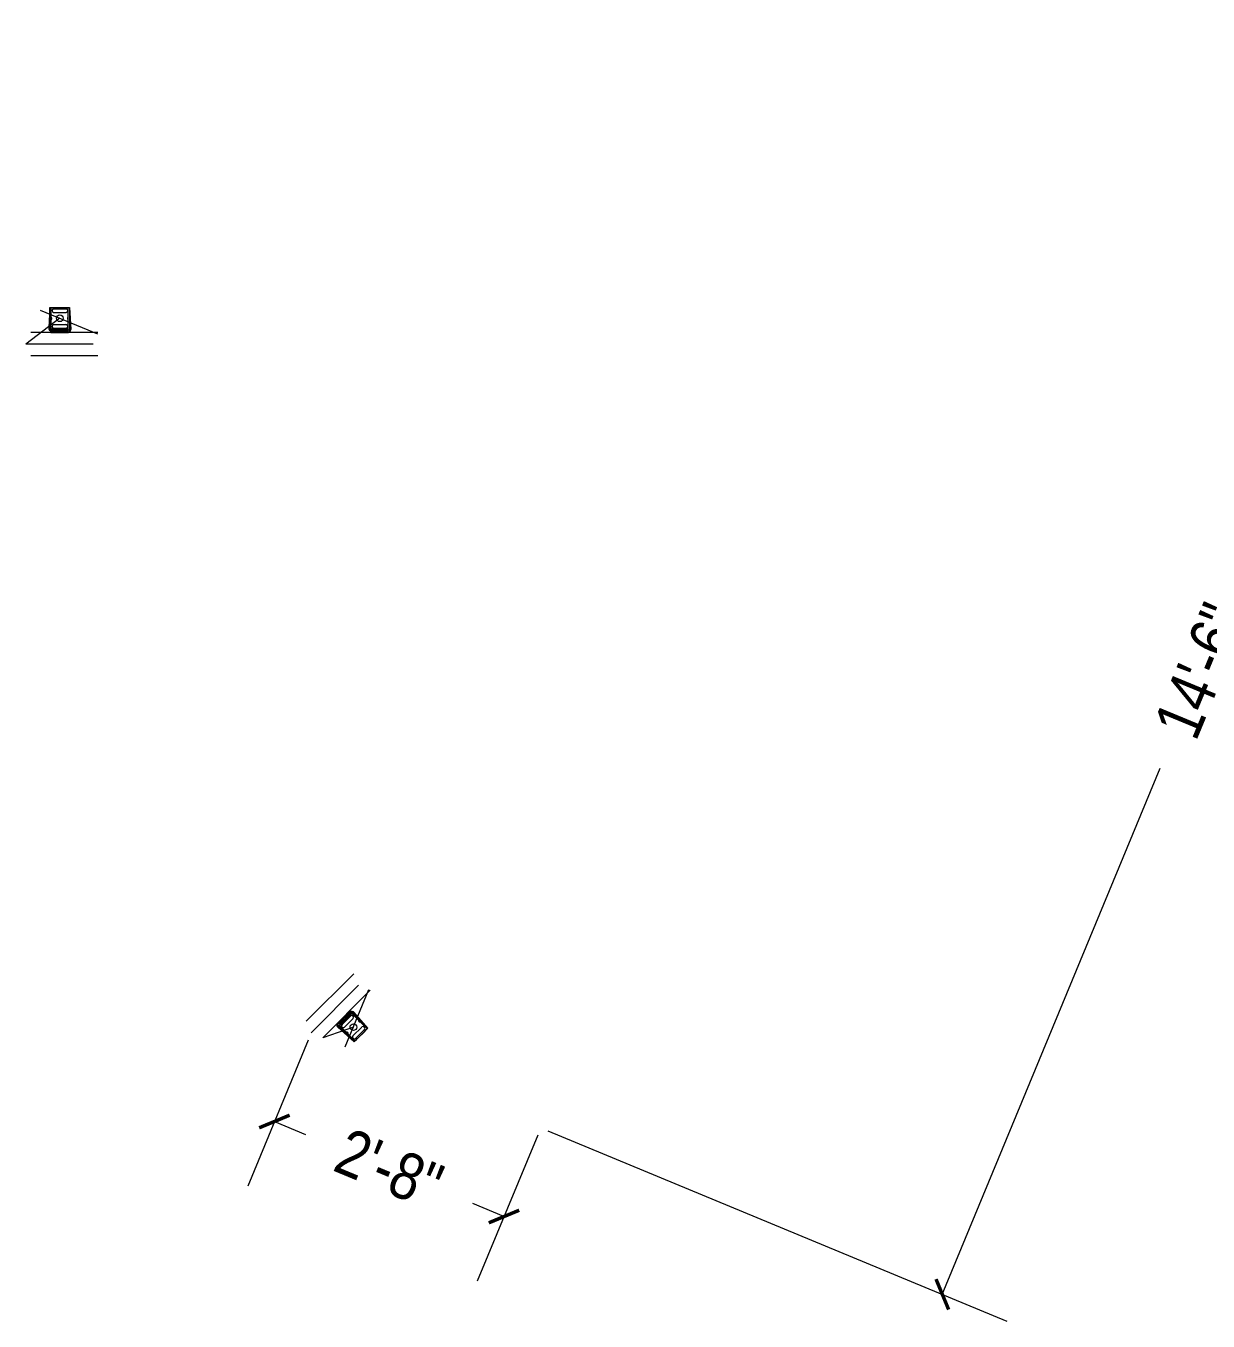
# Model space of a CAD drawing. Header units: inches. Extents: x 22832 to 50984, y 11340 to 27275.
# Drawn here: x 23390.6 to 23542.9, y 13772.5 to 13939.3 of the extents above; entities that cross this region are included whole.
import ezdxf

# ---------------------------------------------------------------- set-up
doc = ezdxf.new("R2010")
doc.units = ezdxf.units.IN
doc.header["$MEASUREMENT"] = 0
doc.layers.get('0').update_dxf_attribs({"color": 8, "lineweight": 9})
doc.layers.add('DIMENSIONS', color=3, linetype='Continuous')
doc.layers.add('FOUNDATION', color=7, linetype='Continuous', lineweight=30)
doc.styles.add('ARCHENTLTD', font='technical.ttf', dxfattribs={"height": 6})
doc.dimstyles.new('ARCHENTLTD', dxfattribs={"dimscale": 0.05, "dimtxt": 6, "dimasz": 3, "dimexe": 9, "dimexo": 1, "dimgap": 2.5, "dimtad": 0, "dimdec": 1, "dimzin": 1, "dimdsep": 46, "dimlunit": 4, "dimtxsty": 'ARCHENTLTD', "dimblk": 'ARCHTICK', "dimcen": 6, "dimclrd": 256, "dimclre": 256, "dimclrt": 256, "dimazin": 0, "dimtfac": 1, "dimtdec": 1, "dimtofl": 0, "dimtmove": 1, "dimatfit": 3, "dimldrblk": 'ARCHTICK', "dimfxl": 1, "dimfrac": 2, "dimtolj": 1, "dimtzin": 0, "dimlwd": 9, "dimlwe": 9, "dimarcsym": 0})

# ---------------------------------------------------------------- blocks, each defined once
blk = doc.blocks.new('_ArchTick')
at = {"color": 0, "linetype": 'ByBlock', "const_width": 0.15}
blk.add_lwpolyline([(-0.5, -0.5), (0.5, 0.5)], dxfattribs=at)
blk = doc.blocks.new('*D20')
at = {"layer": 'DIMENSIONS', "lineweight": 9}
for p, q in [((23524.33, 13957.58), (23583.46, 13933.09)), ((23575.14, 13936.53), (23547.08, 13868.78)), ((23508.62, 13775.94), (23536.68, 13843.69)), ((23457.81, 13796.99), (23516.94, 13772.5))]:
    blk.add_line(p, q, dxfattribs=at)
at = {"layer": 'DIMENSIONS', "lineweight": 9, "xscale": 3, "yscale": 3, "zscale": 3}
for p, rotation in [((23575.14, 13936.53), 67.50000000000088), ((23508.62, 13775.94), 247.5000000000009)]:
    blk.add_blockref('_ArchTick', p, dxfattribs=dict(at, rotation=rotation))
at = {"layer": 'DIMENSIONS', "lineweight": 9, "insert": (23541.88, 13856.24), "char_height": 6, "attachment_point": 5, "rotation": 67.5, "style": 'ARCHENTLTD'}
blk.add_mtext('\\A1;14\'-6"', dxfattribs=at)
blk = doc.blocks.new('*D23')
at = {"layer": 'DIMENSIONS', "lineweight": 9}
for p, q in [((23426.94, 13808.69), (23419.15, 13789.89)), ((23422.59, 13798.2), (23426.6, 13796.54)), ((23456.5, 13796.45), (23448.71, 13777.64)), ((23452.16, 13785.96), (23448.15, 13787.62))]:
    blk.add_line(p, q, dxfattribs=at)
at = {"layer": 'DIMENSIONS', "lineweight": 9, "xscale": 3, "yscale": 3, "zscale": 3}
for p, rotation in [((23422.59, 13798.2), 157.5000000000002), ((23452.16, 13785.96), 337.5000000000002)]:
    blk.add_blockref('_ArchTick', p, dxfattribs=dict(at, rotation=rotation))
at = {"layer": 'DIMENSIONS', "lineweight": 9, "insert": (23437.37, 13792.08), "char_height": 6, "attachment_point": 5, "rotation": 337.5, "style": 'ARCHENTLTD'}
blk.add_mtext('\\A1;2\'-8"', dxfattribs=at)

msp = doc.modelspace()

# ---------------------------------------------------------------- linework, layer by layer
for p, q in [((23393.68331, 13903.0465), (23393.5241, 13900.39302)), ((23393.67918, 13900.24279), (23393.67918, 13903.0458)), ((23393.67918, 13903.0458), (23394.06901, 13903.0458)), ((23393.84252, 13900.24139), (23393.84252, 13903.0465)), ((23394.01765, 13903.0465), (23395.89632, 13903.0465)), ((23394.14539, 13902.86158), (23395.76296, 13902.86158)), ((23394.15328, 13902.3919), (23395.76296, 13902.3919)), ((23394.2238, 13903.0458), (23395.63411, 13903.0458)), ((23395.80179, 13903.0458), (23396.18938, 13903.0458)), ((23396.04371, 13900.18251), (23396.04371, 13903.0465)), ((23396.1829, 13903.0465), (23396.35803, 13900.20348)), ((23396.18938, 13903.0458), (23396.18938, 13900.24279)), ((23393.98758, 13899.96401), (23393.77454, 13899.96401)), ((23393.77454, 13899.96401), (23393.77454, 13899.82781)), ((23393.77648, 13899.82582), (23396.02729, 13899.82582)), ((23393.94967, 13900.24986), (23393.83976, 13900.24986)), ((23393.94813, 13900.1038), (23395.94247, 13900.1038)), ((23394.24202, 13900.24279), (23393.96299, 13900.24279)), ((23393.99153, 13899.96481), (23395.94049, 13899.96481)), ((23394.14539, 13900.83526), (23395.76296, 13900.83526)), ((23394.15328, 13900.36559), (23395.76296, 13900.36559)), ((23395.8107, 13900.24279), (23394.23219, 13900.24279)), ((23395.97346, 13900.24279), (23395.78881, 13900.24279)), ((23395.94247, 13900.10466), (23395.94247, 13899.96609)), ((23395.97511, 13900.24986), (23396.03791, 13900.24986)), ((23396.04307, 13900.18577), (23396.04307, 13900.07673)), ((23396.18905, 13900.24112), (23396.18905, 13900.00159)), ((23432.29894, 13812.44748), (23430.70737, 13810.85592)), ((23432.24516, 13812.19714), (23430.86703, 13810.81901)), ((23432.37413, 13812.12954), (23430.96392, 13810.71933)), ((23431.15538, 13810.71423), (23432.27155, 13811.8304)), ((23432.41417, 13811.79937), (23431.27596, 13810.66116)), ((23432.75186, 13811.47283), (23431.60807, 13810.32905)), ((23432.24738, 13812.20049), (23432.39803, 13812.35114)), ((23432.2646, 13811.82345), (23432.4619, 13812.02075)), ((23432.39803, 13812.35114), (23432.30172, 13812.44745)), ((23432.47632, 13812.02518), (23432.55404, 13812.10289)), ((23432.54609, 13812.10693), (23434.52961, 13810.12341)), ((23432.66258, 13812.22143), (23434.64461, 13810.23941)), ((23434.64219, 13810.23599), (23432.87847, 13812.22487)), ((23430.88666, 13810.44787), (23430.71728, 13810.61725)), ((23432.87472, 13808.46852), (23430.74056, 13810.355)), ((23430.96452, 13810.71872), (23430.86654, 13810.81671)), ((23430.95074, 13810.59024), (23430.87364, 13810.66733)), ((23432.86963, 13808.46443), (23430.88761, 13810.44646)), ((23430.94798, 13810.59209), (23432.97313, 13808.56694)), ((23431.04411, 13810.59297), (23430.99971, 13810.54856)), ((23431.04028, 13810.59913), (23431.17085, 13810.7297)), ((23433.84699, 13810.36655), (23432.70878, 13809.22834)), ((23434.18468, 13810.04001), (23433.04089, 13808.89622)), ((23434.40577, 13809.99958), (23433.07736, 13808.67116)), ((23434.25951, 13809.85431), (23433.26227, 13808.85707)), ((23434.64461, 13810.23941), (23434.36896, 13809.96376)), ((23433.1437, 13808.7385), (23432.86963, 13808.46443))]:
    msp.add_line(p, q)
for centre in [(23394.94106, 13901.64395), (23432.76107, 13810.33839)]:
    msp.add_circle(centre, 0.42938)
for centre, radius, start, end in [((23393.78875, 13901.61552), 0.15198, 290.7209144, 69.2790856), ((23394.18632, 13902.62674), 0.23838, 99.8865312, 260.1134688), ((23394.14652, 13903.03226), 0.08011, 170.0605185, 9.9394815), ((23395.719, 13903.037), 0.08503, 173.8611199, 6.1388801), ((23395.73345, 13902.62674), 0.23485, 269.4979927, 90.5020073), ((23396.08336, 13901.62228), 0.16042, 105.825352, 248.1641092), ((23393.88516, 13900.34082), 0.36481, 171.7736503, 270.8043792), ((23394.07332, 13900.36864), 0.41361, 197.9574995, 258.0371623), ((23393.96696, 13900.23012), 0.12913, 175.3407127, 257.9577823), ((23393.974, 13900.17193), 0.07342, 98.6253161, 248.0658338), ((23394.18632, 13900.60042), 0.23838, 99.8865312, 260.1134688), ((23394.14934, 13900.22636), 0.09234, 10.6766562, 169.3233438), ((23395.71956, 13900.22636), 0.09234, 10.6766562, 169.3233438), ((23395.73345, 13900.60042), 0.23485, 269.4979927, 90.5020073), ((23395.92516, 13900.08205), 0.11803, 269.7845666, 357.4210714), ((23395.9953, 13900.02114), 0.19473, 263.1441424, 354.2359446), ((23395.97586, 13900.17506), 0.06774, 353.8966452, 92.0291008), ((23396.02861, 13900.17308), 0.33081, 274.6665913, 5.2728902), ((23432.47288, 13811.85375), 0.41361, 62.9574995, 123.0371623), ((23432.31852, 13811.9006), 0.09234, 235.6766562, 34.3233438), ((23432.58625, 13812.00647), 0.36481, 36.7736503, 135.8043792), ((23432.40401, 13812.06307), 0.07342, 323.6253161, 113.0658338), ((23432.45014, 13812.02691), 0.12913, 40.3407127, 122.9577823), ((23432.55686, 13811.60995), 0.23838, 324.8865312, 125.1134688), ((23430.95199, 13810.60943), 0.33081, 139.6665913, 230.2728902), ((23430.86811, 13810.74042), 0.19473, 128.1441424, 219.2359446), ((23430.96078, 13810.74696), 0.11803, 134.7845666, 222.4210714), ((23430.99069, 13810.64533), 0.06774, 218.8966452, 317.0291008), ((23431.2082, 13810.79029), 0.09234, 235.6766562, 34.3233438), ((23431.46288, 13810.51596), 0.23485, 134.4979927, 315.5020073), ((23431.93802, 13809.54598), 0.16042, 330.825352, 113.1641092), ((23433.55577, 13811.1733), 0.15198, 155.7209144, 294.2790856), ((23433.98969, 13810.17713), 0.23838, 324.8865312, 125.1134688), ((23434.30458, 13809.91852), 0.08011, 35.0605185, 234.9394815), ((23432.8957, 13809.08314), 0.23485, 134.4979927, 315.5020073), ((23433.19602, 13808.80327), 0.08503, 38.8611199, 231.1388801)]:
    msp.add_arc(centre, radius, start, end)
at = {"layer": 'FOUNDATION', "color": 6, "lineweight": 9}
for p, q in [((23394.94106, 13901.64395), (23390.58265, 13898.3079)), ((23392.40039, 13902.69633), (23399.79143, 13899.63486)), ((23431.70869, 13807.79772), (23434.77015, 13815.18875)), ((23432.76107, 13810.33839), (23428.82026, 13808.99414))]:
    msp.add_line(p, q, dxfattribs=at)
at = {"layer": 'FOUNDATION', "lineweight": 9}
for p, q in [((23399.86311, 13899.8079), (23391.20397, 13899.8079)), ((23399.24179, 13898.3079), (23390.58265, 13898.3079)), ((23399.24179, 13898.3079), (23390.58265, 13898.3079)), ((23399.86311, 13896.8079), (23391.20397, 13896.8079)), ((23432.82187, 13817.2384), (23426.69894, 13811.11546)), ((23427.32026, 13809.61546), (23433.44319, 13815.7384)), ((23433.44319, 13815.7384), (23427.32026, 13809.61546)), ((23434.94319, 13815.11708), (23428.82026, 13808.99414))]:
    msp.add_line(p, q, dxfattribs=at)

# ---------------------------------------------------------------- dimensions: what is measured, and where the dimension line sits
at = {"layer": 'DIMENSIONS', "lineweight": 9}
for p1, distance, picture, middle in [((23523.40373, 13957.96145), 56, '*D20', (23541.88132, 13856.23525)), ((23427.32026, 13809.61546), -12.35426, '*D23', (23437.37456, 13792.07868))]:
    dim = msp.add_aligned_dim(p1=p1, p2=(23456.8844, 13797.36959), distance=distance, dimstyle='ARCHENTLTD', override={"dimscale": 1, "dimtol": 0, "dimtix": 0, "dimtofl": 0, "dimtmove": 1, "dimatfit": 3}, dxfattribs=at)
    dim.commit()
    dim.dimension.update_dxf_attribs({"geometry": picture, "text_midpoint": middle})

doc.saveas('drawing.dxf')
